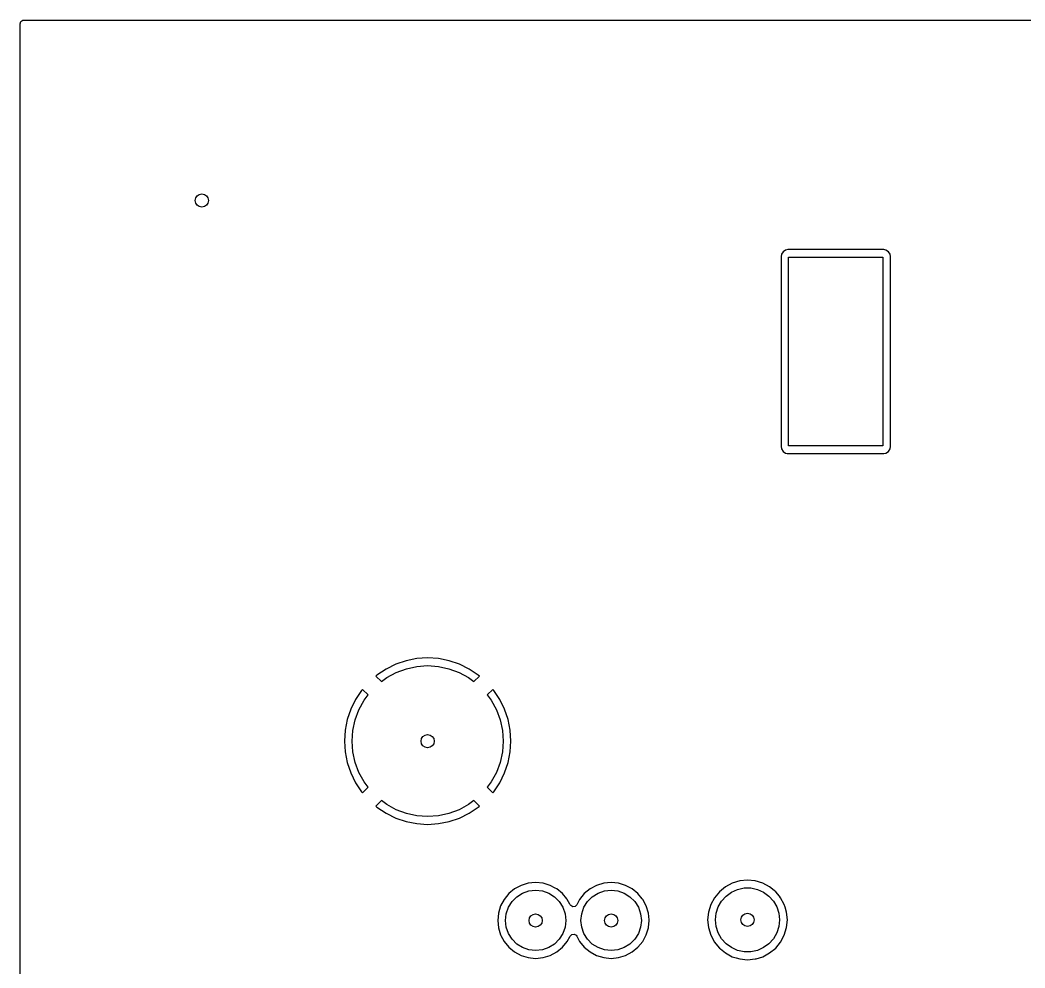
# Model space of a CAD drawing. Extents: x 0.21 to 2.99, y 0.21 to 2.19.
# Drawn here: x 0.21 to 1.258, y 1.2 to 2.188 of the extents above; entities that cross this region are included whole.
import ezdxf

# ---------------------------------------------------------------- set-up
doc = ezdxf.new("R2010")
doc.units = 0
doc.header["$MEASUREMENT"] = 0
doc.layers.add('BLACK', color=7, linetype='CONTINUOUS')

msp = doc.modelspace()

# ---------------------------------------------------------------- linework, layer by layer
at = {"layer": 'BLACK', "linetype": 'CONTINUOUS'}
for p, q in [((0.210413, 2.18429), (0.211158, 2.18658)), ((0.210413, 1.74332), (0.210413, 2.18429)), ((0.211158, 2.18658), (0.213107, 2.188)), ((0.213107, 2.188), (0.214311, 2.18819)), ((0.214311, 2.18819), (2.20124, 2.18819)), ((1.00441, 1.94402), (1.00395, 1.94172)), ((1.00395, 1.94172), (1.00395, 1.94172)), ((1.00395, 1.94172), (1.00395, 1.74332)), ((1.00615, 1.94664), (1.00441, 1.94402)), ((1.00441, 1.94402), (1.00441, 1.94402)), ((1.00876, 1.94838), (1.00615, 1.94664)), ((1.00615, 1.94664), (1.00615, 1.94664)), ((1.01107, 1.94884), (1.00876, 1.94838)), ((1.00876, 1.94838), (1.00876, 1.94838)), ((1.11105, 1.94884), (1.01107, 1.94884)), ((1.01107, 1.94884), (1.01107, 1.94884)), ((1.01107, 1.94884), (1.01107, 1.94884)), ((1.01184, 1.74409), (1.01184, 1.94094)), ((1.01184, 1.94094), (1.11027, 1.94094)), ((1.11027, 1.94094), (1.11027, 1.74409)), ((1.11335, 1.94838), (1.11105, 1.94884)), ((1.11105, 1.94884), (1.11105, 1.94884)), ((1.11596, 1.94664), (1.11335, 1.94838)), ((1.11335, 1.94838), (1.11335, 1.94838)), ((1.11335, 1.94838), (1.11335, 1.94838)), ((1.11335, 1.94838), (1.11335, 1.94838)), ((1.11771, 1.94402), (1.11596, 1.94664)), ((1.11596, 1.94664), (1.11596, 1.94664)), ((1.11816, 1.94172), (1.11771, 1.94402)), ((1.11816, 1.74332), (1.11816, 1.94172)), ((0.210413, 1.43622), (0.210413, 1.74332)), ((1.00395, 1.74332), (1.00441, 1.74101)), ((1.00395, 1.74332), (1.00395, 1.74332)), ((1.00441, 1.74101), (1.00441, 1.74101)), ((1.00441, 1.74101), (1.00615, 1.7384)), ((1.11027, 1.74409), (1.01184, 1.74409)), ((1.11596, 1.7384), (1.11771, 1.74101)), ((1.11771, 1.74101), (1.11816, 1.74332)), ((1.00615, 1.7384), (1.00876, 1.73666)), ((1.00876, 1.73666), (1.01052, 1.73631)), ((1.01052, 1.73631), (1.01107, 1.7362)), ((1.01107, 1.7362), (1.01107, 1.7362)), ((1.01107, 1.7362), (1.01107, 1.7362)), ((1.01107, 1.7362), (1.01107, 1.7362)), ((1.01107, 1.7362), (1.11105, 1.7362)), ((1.11105, 1.7362), (1.11335, 1.73666)), ((1.11105, 1.7362), (1.11105, 1.7362)), ((1.11335, 1.73666), (1.11596, 1.7384)), ((0.612967, 1.52006), (0.602216, 1.51641)), ((0.624103, 1.52228), (0.612967, 1.52006)), ((0.635433, 1.52302), (0.624103, 1.52228)), ((0.646763, 1.52228), (0.635433, 1.52302)), ((0.657899, 1.52006), (0.646763, 1.52228)), ((0.66865, 1.51641), (0.657899, 1.52006)), ((0.592033, 1.51139), (0.582592, 1.50508)), ((0.602216, 1.51641), (0.592033, 1.51139)), ((0.602723, 1.50785), (0.613249, 1.51177)), ((0.613249, 1.51177), (0.624227, 1.51416)), ((0.624227, 1.51416), (0.635433, 1.51496)), ((0.635433, 1.51496), (0.646639, 1.51416)), ((0.646639, 1.51416), (0.657617, 1.51177)), ((0.657617, 1.51177), (0.668143, 1.50785)), ((0.678833, 1.51139), (0.66865, 1.51641)), ((0.688273, 1.50508), (0.678833, 1.51139)), ((0.582592, 1.50508), (0.581472, 1.5041)), ((0.581472, 1.5041), (0.587287, 1.49829)), ((0.582592, 1.50508), (0.582592, 1.50508)), ((0.587287, 1.49829), (0.592863, 1.50246)), ((0.592863, 1.50246), (0.602723, 1.50785)), ((0.668143, 1.50785), (0.678003, 1.50246)), ((0.678003, 1.50246), (0.68358, 1.49829)), ((0.68358, 1.49829), (0.689394, 1.5041)), ((0.688274, 1.50508), (0.688273, 1.50508)), ((0.689394, 1.5041), (0.688274, 1.50508)), ((0.56657, 1.48906), (0.560262, 1.47962)), ((0.567553, 1.49018), (0.56657, 1.48906)), ((0.56657, 1.48906), (0.56657, 1.48906)), ((0.573367, 1.48437), (0.567553, 1.49018)), ((0.703313, 1.49018), (0.697499, 1.48437)), ((0.704296, 1.48906), (0.703313, 1.49018)), ((0.710604, 1.47962), (0.704296, 1.48906)), ((0.704296, 1.48906), (0.704296, 1.48906)), ((0.560262, 1.47962), (0.55524, 1.46944)), ((0.563809, 1.46893), (0.569193, 1.47879)), ((0.569193, 1.47879), (0.573367, 1.48437)), ((0.697499, 1.48437), (0.701674, 1.47879)), ((0.701674, 1.47879), (0.707058, 1.46893)), ((0.715626, 1.46944), (0.710604, 1.47962)), ((0.55524, 1.46944), (0.551591, 1.45869)), ((0.559882, 1.4584), (0.563809, 1.46893)), ((0.707058, 1.46893), (0.710984, 1.4584)), ((0.719275, 1.45869), (0.715626, 1.46944)), ((0.551591, 1.45869), (0.549376, 1.44755)), ((0.557494, 1.44743), (0.559882, 1.4584)), ((0.710984, 1.4584), (0.713372, 1.44743)), ((0.72149, 1.44755), (0.719275, 1.45869)), ((0.549376, 1.44755), (0.548633, 1.43622)), ((0.556693, 1.43622), (0.557494, 1.44743)), ((0.713372, 1.44743), (0.714173, 1.43622)), ((0.722233, 1.43622), (0.72149, 1.44755)), ((0.210413, 1.33858), (0.210413, 1.43622)), ((0.548633, 1.43622), (0.548633, 1.43622)), ((0.548633, 1.43622), (0.549376, 1.42489)), ((0.557494, 1.42501), (0.556693, 1.43622)), ((0.714173, 1.43622), (0.713372, 1.42501)), ((0.72149, 1.42489), (0.722233, 1.43622)), ((0.722233, 1.43622), (0.722233, 1.43622)), ((0.549376, 1.42489), (0.551591, 1.41375)), ((0.559882, 1.41404), (0.557494, 1.42501)), ((0.713372, 1.42501), (0.710984, 1.41404)), ((0.719275, 1.41375), (0.72149, 1.42489)), ((0.551591, 1.41375), (0.55524, 1.403)), ((0.563809, 1.40351), (0.559882, 1.41404)), ((0.710984, 1.41404), (0.707058, 1.40351)), ((0.715626, 1.403), (0.719275, 1.41375)), ((0.55524, 1.403), (0.560262, 1.39282)), ((0.569193, 1.39365), (0.563809, 1.40351)), ((0.573367, 1.38807), (0.569193, 1.39365)), ((0.701674, 1.39365), (0.697499, 1.38807)), ((0.707058, 1.40351), (0.701674, 1.39365)), ((0.710604, 1.39282), (0.715626, 1.403)), ((0.560262, 1.39282), (0.56657, 1.38338)), ((0.56657, 1.38338), (0.56657, 1.38338)), ((0.56657, 1.38338), (0.567553, 1.38226)), ((0.567553, 1.38226), (0.573367, 1.38807)), ((0.697499, 1.38807), (0.703313, 1.38226)), ((0.703313, 1.38226), (0.704296, 1.38338)), ((0.704296, 1.38338), (0.710604, 1.39282)), ((0.704296, 1.38338), (0.704296, 1.38338)), ((0.587286, 1.37415), (0.581472, 1.36834)), ((0.592863, 1.36998), (0.587286, 1.37415)), ((0.68358, 1.37415), (0.678003, 1.36998)), ((0.689394, 1.36834), (0.68358, 1.37415)), ((0.581472, 1.36834), (0.582593, 1.36736)), ((0.582593, 1.36736), (0.582593, 1.36736)), ((0.582593, 1.36736), (0.592033, 1.36105)), ((0.602723, 1.3646), (0.592863, 1.36998)), ((0.613249, 1.36067), (0.602723, 1.3646)), ((0.668143, 1.3646), (0.657617, 1.36067)), ((0.678003, 1.36998), (0.668143, 1.3646)), ((0.678833, 1.36105), (0.688273, 1.36736)), ((0.688273, 1.36736), (0.688274, 1.36736)), ((0.688274, 1.36736), (0.689394, 1.36834)), ((0.592033, 1.36105), (0.602216, 1.35603)), ((0.602216, 1.35603), (0.612967, 1.35238)), ((0.612967, 1.35238), (0.624103, 1.35016)), ((0.624227, 1.35828), (0.613249, 1.36067)), ((0.635433, 1.35748), (0.624227, 1.35828)), ((0.646639, 1.35828), (0.635433, 1.35748)), ((0.657617, 1.36067), (0.646639, 1.35828)), ((0.646763, 1.35016), (0.657899, 1.35238)), ((0.657899, 1.35238), (0.66865, 1.35603)), ((0.66865, 1.35603), (0.678833, 1.36105)), ((0.624103, 1.35016), (0.635433, 1.34942)), ((0.635433, 1.34942), (0.646763, 1.35016)), ((0.210413, 1.24921), (0.210413, 1.33858)), ((0.960888, 1.29056), (0.953092, 1.2882)), ((0.960889, 1.29056), (0.960888, 1.29056)), ((0.968996, 1.29136), (0.960889, 1.29056)), ((0.977104, 1.29056), (0.968996, 1.29136)), ((0.968996, 1.29136), (0.968996, 1.29136)), ((0.9849, 1.2882), (0.977104, 1.29056)), ((0.977104, 1.29056), (0.977104, 1.29056)), ((0.726042, 1.28212), (0.720044, 1.2772)), ((0.732885, 1.28578), (0.726042, 1.28212)), ((0.726042, 1.28212), (0.726042, 1.28212)), ((0.74031, 1.28803), (0.732885, 1.28578)), ((0.732885, 1.28578), (0.732885, 1.28578)), ((0.734366, 1.27759), (0.741023, 1.27992)), ((0.748031, 1.28879), (0.74031, 1.28803)), ((0.74031, 1.28803), (0.74031, 1.28803)), ((0.741023, 1.27992), (0.748031, 1.28071)), ((0.748032, 1.28879), (0.748031, 1.28879)), ((0.748031, 1.28071), (0.75504, 1.27992)), ((0.755753, 1.28803), (0.748032, 1.28879)), ((0.75504, 1.27992), (0.761697, 1.27759)), ((0.760009, 1.28674), (0.755753, 1.28803)), ((0.755753, 1.28803), (0.755753, 1.28803)), ((0.755753, 1.28803), (0.755753, 1.28803)), ((0.763178, 1.28578), (0.760009, 1.28674)), ((0.76841, 1.28298), (0.763178, 1.28578)), ((0.763178, 1.28578), (0.763178, 1.28578)), ((0.770021, 1.28212), (0.76841, 1.28298)), ((0.776019, 1.2772), (0.770021, 1.28212)), ((0.770021, 1.28212), (0.770021, 1.28212)), ((0.770021, 1.28212), (0.770021, 1.28212)), ((0.804782, 1.28212), (0.798784, 1.2772)), ((0.811625, 1.28578), (0.804782, 1.28212)), ((0.804782, 1.28212), (0.804782, 1.28212)), ((0.81905, 1.28803), (0.811625, 1.28578)), ((0.811625, 1.28578), (0.811625, 1.28578)), ((0.813106, 1.27759), (0.819763, 1.27992)), ((0.826772, 1.28879), (0.81905, 1.28803)), ((0.81905, 1.28803), (0.81905, 1.28803)), ((0.819763, 1.27992), (0.826772, 1.28071)), ((0.834493, 1.28803), (0.826772, 1.28879)), ((0.826772, 1.28879), (0.826772, 1.28879)), ((0.826772, 1.28071), (0.83378, 1.27992)), ((0.83378, 1.27992), (0.840437, 1.27759)), ((0.838749, 1.28674), (0.834493, 1.28803)), ((0.834493, 1.28803), (0.834493, 1.28803)), ((0.834493, 1.28803), (0.834493, 1.28803)), ((0.841919, 1.28578), (0.838749, 1.28674)), ((0.84715, 1.28298), (0.841919, 1.28578)), ((0.841919, 1.28578), (0.841919, 1.28578)), ((0.848761, 1.28212), (0.84715, 1.28298)), ((0.854759, 1.2772), (0.848761, 1.28212)), ((0.848761, 1.28212), (0.848761, 1.28212)), ((0.848761, 1.28212), (0.848761, 1.28212)), ((0.93961, 1.27919), (0.934442, 1.27289)), ((0.945907, 1.28436), (0.93961, 1.27919)), ((0.93961, 1.27919), (0.93961, 1.27919)), ((0.953092, 1.2882), (0.945907, 1.28436)), ((0.946604, 1.27467), (0.952264, 1.27878)), ((0.952264, 1.27878), (0.958655, 1.28163)), ((0.958655, 1.28163), (0.965498, 1.28308)), ((0.965498, 1.28308), (0.972494, 1.28308)), ((0.972494, 1.28308), (0.979337, 1.28163)), ((0.979337, 1.28163), (0.985728, 1.27878)), ((0.992085, 1.28436), (0.9849, 1.2882)), ((0.985728, 1.27878), (0.991388, 1.27467)), ((0.996747, 1.28053), (0.992085, 1.28436)), ((0.998382, 1.27919), (0.996747, 1.28053)), ((1.00219, 1.27455), (0.998382, 1.27919)), ((0.998382, 1.27919), (0.998382, 1.27919)), ((0.715122, 1.2712), (0.711464, 1.26436)), ((0.720044, 1.2772), (0.715122, 1.2712)), ((0.715122, 1.2712), (0.715122, 1.2712)), ((0.719655, 1.26288), (0.723407, 1.26885)), ((0.720044, 1.2772), (0.720044, 1.2772)), ((0.723407, 1.26885), (0.728394, 1.27384)), ((0.728394, 1.27384), (0.734366, 1.27759)), ((0.761697, 1.27759), (0.767669, 1.27384)), ((0.767669, 1.27384), (0.772656, 1.26885)), ((0.772656, 1.26885), (0.776408, 1.26288)), ((0.780479, 1.27177), (0.776019, 1.2772)), ((0.776019, 1.2772), (0.776019, 1.2772)), ((0.780941, 1.2712), (0.780479, 1.27177)), ((0.783564, 1.26629), (0.780941, 1.2712)), ((0.793862, 1.2712), (0.790839, 1.26555)), ((0.798784, 1.2772), (0.793862, 1.2712)), ((0.793862, 1.2712), (0.793862, 1.2712)), ((0.798395, 1.26288), (0.802147, 1.26885)), ((0.798784, 1.2772), (0.798784, 1.2772)), ((0.802147, 1.26885), (0.807134, 1.27384)), ((0.807134, 1.27384), (0.813106, 1.27759)), ((0.840437, 1.27759), (0.846409, 1.27384)), ((0.846409, 1.27384), (0.851396, 1.26885)), ((0.851396, 1.26885), (0.855149, 1.26288)), ((0.859219, 1.27177), (0.854759, 1.2772)), ((0.854759, 1.2772), (0.854759, 1.2772)), ((0.859681, 1.2712), (0.859219, 1.27177)), ((0.863339, 1.26436), (0.859681, 1.2712)), ((0.934442, 1.27289), (0.930601, 1.26571)), ((0.938425, 1.26341), (0.941923, 1.26947)), ((0.941923, 1.26947), (0.946604, 1.27467)), ((0.991388, 1.27467), (0.996069, 1.26947)), ((0.996069, 1.26947), (0.999567, 1.26341)), ((1.00355, 1.27289), (1.00219, 1.27455)), ((1.00739, 1.26571), (1.00355, 1.27289)), ((0.711464, 1.26436), (0.709212, 1.25693)), ((0.711464, 1.26436), (0.711464, 1.26436)), ((0.717325, 1.25622), (0.719655, 1.26288)), ((0.776408, 1.26288), (0.778738, 1.25622)), ((0.783964, 1.26555), (0.783564, 1.26629)), ((0.784592, 1.26468), (0.783964, 1.26555)), ((0.786716, 1.26355), (0.784592, 1.26468)), ((0.789103, 1.26388), (0.786716, 1.26355)), ((0.790839, 1.26555), (0.789103, 1.26388)), ((0.796065, 1.25622), (0.798395, 1.26288)), ((0.855149, 1.26288), (0.857478, 1.25622)), ((0.865591, 1.25693), (0.863339, 1.26436)), ((0.928236, 1.25791), (0.927438, 1.2498)), ((0.930601, 1.26571), (0.928236, 1.25791)), ((0.928236, 1.25791), (0.928236, 1.25791)), ((0.936263, 1.25676), (0.938425, 1.26341)), ((0.999567, 1.26341), (1.00173, 1.25676)), ((1.00815, 1.26319), (1.00739, 1.26571)), ((1.00976, 1.25791), (1.00815, 1.26319)), ((1.01055, 1.2498), (1.00976, 1.25791)), ((1.00976, 1.25791), (1.00976, 1.25791)), ((0.210413, 1.15079), (0.210413, 1.24921)), ((0.709212, 1.25693), (0.708451, 1.24921)), ((0.708451, 1.24921), (0.708451, 1.24921)), ((0.708451, 1.24921), (0.709212, 1.24149)), ((0.709212, 1.25693), (0.709212, 1.25693)), ((0.716535, 1.24921), (0.717325, 1.25622)), ((0.717325, 1.2422), (0.716535, 1.24921)), ((0.778738, 1.25622), (0.779528, 1.24921)), ((0.779528, 1.24921), (0.778738, 1.2422)), ((0.795276, 1.24921), (0.796065, 1.25622)), ((0.796065, 1.2422), (0.795276, 1.24921)), ((0.857478, 1.25622), (0.858268, 1.24921)), ((0.858268, 1.24921), (0.857478, 1.2422)), ((0.865592, 1.25693), (0.865591, 1.25693)), ((0.865591, 1.25693), (0.865591, 1.25693)), ((0.866294, 1.2498), (0.865592, 1.25693)), ((0.865612, 1.2417), (0.866352, 1.24921)), ((0.866352, 1.24921), (0.866294, 1.2498)), ((0.866352, 1.24921), (0.866352, 1.24921)), ((0.927438, 1.2498), (0.927438, 1.2498)), ((0.927438, 1.2498), (0.928236, 1.2417)), ((0.935531, 1.2498), (0.936263, 1.25676)), ((0.936263, 1.24285), (0.935531, 1.2498)), ((1.00173, 1.25676), (1.00246, 1.2498)), ((1.00246, 1.2498), (1.00173, 1.24285)), ((1.00976, 1.2417), (1.01055, 1.2498)), ((1.01055, 1.2498), (1.01055, 1.2498)), ((0.709212, 1.24149), (0.709212, 1.24149)), ((0.709212, 1.24149), (0.711464, 1.23407)), ((0.719655, 1.23555), (0.717325, 1.2422)), ((0.778738, 1.2422), (0.776408, 1.23555)), ((0.798395, 1.23555), (0.796065, 1.2422)), ((0.857478, 1.2422), (0.855149, 1.23555)), ((0.863339, 1.23407), (0.865591, 1.24149)), ((0.865591, 1.24149), (0.865612, 1.2417)), ((0.928236, 1.2417), (0.928236, 1.2417)), ((0.928236, 1.2417), (0.930601, 1.2339)), ((0.938425, 1.23619), (0.936263, 1.24285)), ((1.00173, 1.24285), (0.999567, 1.23619)), ((1.00739, 1.2339), (1.00976, 1.2417)), ((1.00976, 1.2417), (1.00976, 1.2417)), ((0.711464, 1.23407), (0.711464, 1.23407)), ((0.711464, 1.23407), (0.711697, 1.23363)), ((0.711697, 1.23363), (0.715122, 1.22722)), ((0.715122, 1.22722), (0.715122, 1.22722)), ((0.715122, 1.22722), (0.715122, 1.22722)), ((0.715122, 1.22722), (0.720044, 1.22123)), ((0.723407, 1.22958), (0.719655, 1.23555)), ((0.728394, 1.22459), (0.723407, 1.22958)), ((0.772656, 1.22958), (0.767669, 1.22459)), ((0.776408, 1.23555), (0.772656, 1.22958)), ((0.776019, 1.22123), (0.780941, 1.22722)), ((0.780941, 1.22722), (0.783964, 1.23288)), ((0.783964, 1.23288), (0.785701, 1.23455)), ((0.785701, 1.23455), (0.788087, 1.23488)), ((0.788087, 1.23488), (0.790211, 1.23374)), ((0.790211, 1.23374), (0.790839, 1.23288)), ((0.790839, 1.23288), (0.793862, 1.22722)), ((0.793862, 1.22722), (0.793862, 1.22722)), ((0.793862, 1.22722), (0.793862, 1.22722)), ((0.793862, 1.22722), (0.798784, 1.22123)), ((0.802147, 1.22958), (0.798395, 1.23555)), ((0.807134, 1.22459), (0.802147, 1.22958)), ((0.851396, 1.22958), (0.846409, 1.22459)), ((0.855149, 1.23555), (0.851396, 1.22958)), ((0.854759, 1.22123), (0.859681, 1.22722)), ((0.859681, 1.22722), (0.863339, 1.23407)), ((0.930601, 1.2339), (0.934442, 1.22671)), ((0.934442, 1.22671), (0.936014, 1.2248)), ((0.941923, 1.23013), (0.938425, 1.23619)), ((0.946604, 1.22493), (0.941923, 1.23013)), ((0.996069, 1.23013), (0.991388, 1.22493)), ((0.999567, 1.23619), (0.996069, 1.23013)), ((0.998382, 1.22042), (1.00355, 1.22671)), ((1.00355, 1.22671), (1.00739, 1.2339)), ((0.720044, 1.22123), (0.720044, 1.22122)), ((0.720044, 1.22122), (0.726031, 1.21631)), ((0.726031, 1.21631), (0.726042, 1.2163)), ((0.726042, 1.2163), (0.732885, 1.21265)), ((0.734366, 1.22084), (0.728394, 1.22459)), ((0.741023, 1.21851), (0.734366, 1.22084)), ((0.748031, 1.21772), (0.741023, 1.21851)), ((0.75504, 1.21851), (0.748031, 1.21772)), ((0.761697, 1.22084), (0.75504, 1.21851)), ((0.767669, 1.22459), (0.761697, 1.22084)), ((0.763178, 1.21265), (0.770021, 1.2163)), ((0.770021, 1.2163), (0.776019, 1.22123)), ((0.798784, 1.22123), (0.798784, 1.22122)), ((0.798784, 1.22122), (0.804771, 1.21631)), ((0.804771, 1.21631), (0.804782, 1.2163)), ((0.804782, 1.2163), (0.811625, 1.21265)), ((0.813106, 1.22084), (0.807134, 1.22459)), ((0.819763, 1.21851), (0.813106, 1.22084)), ((0.826772, 1.21772), (0.819763, 1.21851)), ((0.83378, 1.21851), (0.826772, 1.21772)), ((0.840437, 1.22084), (0.83378, 1.21851)), ((0.846409, 1.22459), (0.840437, 1.22084)), ((0.841918, 1.21265), (0.848761, 1.2163)), ((0.848761, 1.2163), (0.854759, 1.22123)), ((0.936014, 1.2248), (0.93961, 1.22042)), ((0.93961, 1.22042), (0.940761, 1.21947)), ((0.940761, 1.21947), (0.945907, 1.21525)), ((0.952264, 1.22082), (0.946604, 1.22493)), ((0.958655, 1.21798), (0.952264, 1.22082)), ((0.965498, 1.21652), (0.958655, 1.21798)), ((0.972494, 1.21652), (0.965498, 1.21652)), ((0.979337, 1.21798), (0.972494, 1.21652)), ((0.985728, 1.22082), (0.979337, 1.21798)), ((0.991388, 1.22493), (0.985728, 1.22082)), ((0.992085, 1.21525), (0.998382, 1.22042)), ((0.732885, 1.21265), (0.74031, 1.21039)), ((0.74031, 1.21039), (0.74031, 1.21039)), ((0.74031, 1.21039), (0.74031, 1.21039)), ((0.74031, 1.21039), (0.748031, 1.20963)), ((0.748031, 1.20963), (0.748031, 1.20963)), ((0.748031, 1.20963), (0.748032, 1.20963)), ((0.748032, 1.20963), (0.755753, 1.21039)), ((0.755753, 1.21039), (0.763178, 1.21265)), ((0.755753, 1.21039), (0.755753, 1.21039)), ((0.755753, 1.21039), (0.755753, 1.21039)), ((0.811625, 1.21265), (0.81905, 1.21039)), ((0.81905, 1.21039), (0.81905, 1.21039)), ((0.81905, 1.21039), (0.81905, 1.21039)), ((0.81905, 1.21039), (0.826772, 1.20963)), ((0.826772, 1.20963), (0.834493, 1.21039)), ((0.826772, 1.20963), (0.826772, 1.20963)), ((0.826772, 1.20963), (0.826772, 1.20963)), ((0.834493, 1.21039), (0.841918, 1.21265)), ((0.834493, 1.21039), (0.834493, 1.21039)), ((0.834493, 1.21039), (0.834493, 1.21039)), ((0.945907, 1.21525), (0.945907, 1.21525)), ((0.945907, 1.21525), (0.945907, 1.21525)), ((0.945907, 1.21525), (0.953092, 1.21141)), ((0.953092, 1.21141), (0.957268, 1.21014)), ((0.957268, 1.21014), (0.960888, 1.20904)), ((0.960888, 1.20904), (0.960889, 1.20904)), ((0.960889, 1.20904), (0.968996, 1.20824)), ((0.968996, 1.20824), (0.977104, 1.20904)), ((0.968996, 1.20824), (0.968996, 1.20824)), ((0.968996, 1.20824), (0.968996, 1.20824)), ((0.977104, 1.20904), (0.977939, 1.2093)), ((0.977104, 1.20904), (0.977104, 1.20904)), ((0.977939, 1.2093), (0.9849, 1.21141)), ((0.9849, 1.21141), (0.992085, 1.21525))]:
    msp.add_line(p, q, dxfattribs=at)
at = {"layer": 'BLACK'}
for centre in [(0.4, 2), (0.635433, 1.43622), (0.748031, 1.24921), (0.826772, 1.24921), (0.968996, 1.2498)]:
    msp.add_circle(centre, 0.00689, dxfattribs=at)

doc.saveas('drawing.dxf')
